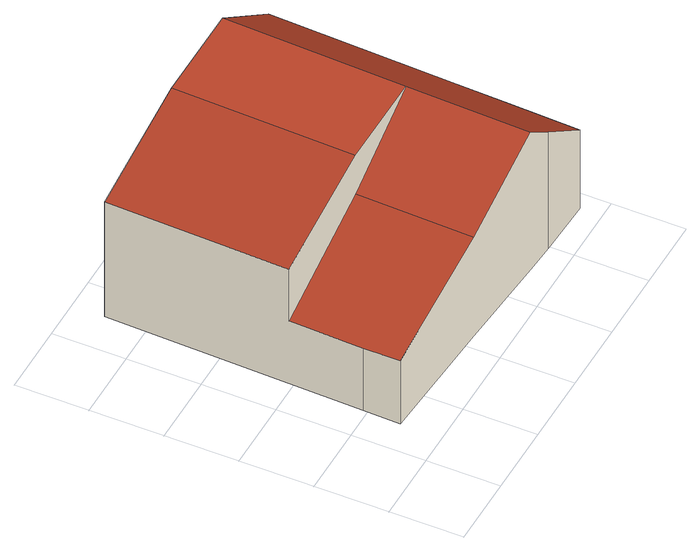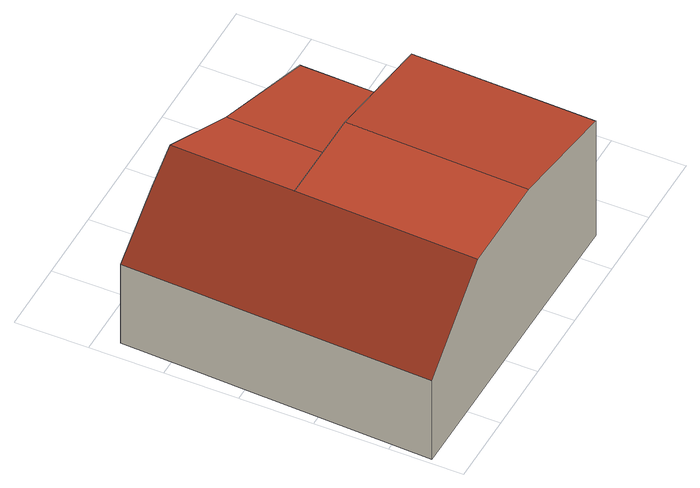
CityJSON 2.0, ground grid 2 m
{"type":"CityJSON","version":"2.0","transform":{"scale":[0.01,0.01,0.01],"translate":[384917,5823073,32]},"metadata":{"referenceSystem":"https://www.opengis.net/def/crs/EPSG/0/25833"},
"CityObjects":{
"building1":{"type":"Building","attributes":{"HoeheGrund":"32.064","HoeheDach":"36.563","NiedrigsteTraufeDesGebaeudes":"34.111","Qualitaet":"0.295","Methode":"2000","BezugspunktDachhoehe":"1000","EIG_KL_PV":1,"EIG_KL_ST":1,"roofType":"2100","measuredHeight":4.5},"address":[{"country":"Germany","locality":"Berlin"}],"geometry":[{"type":"Solid","lod":"2","boundaries":[[[[0,1,2,3,4]],[[5,6,7,8]],[[9,0,4,10]],[[11,5,8,9]],[[3,2,12,13]],[[14,15,16,17]],[[18,17,16,19,20,13,12,21,22,23,24,25,26]],[[19,16,15,10,4,3,13,20]],[[11,27,25,24,23,22,6,5]],[[18,26,25,27,28,29,14,17]],[[9,8,7,1,0]],[[1,7,6,22,21,12,2]],[[14,29,28,27,11,9,10,15]]]],"semantics":{"surfaces":[{"type":"RoofSurface","Flaeche":"11.676","Dachneigung":"71.504","Z_MAX":"3.236","Z_MAX_ASL":"35.300","Z_MIN":"2.046","Z_MIN_ASL":"34.111","Dachorientierung":"271.787"},{"type":"RoofSurface","Flaeche":"18.165","Dachneigung":"78.038","Z_MAX":"4.496","Z_MAX_ASL":"36.560","Z_MIN":"3.742","Z_MIN_ASL":"35.806","Dachorientierung":"271.787"},{"type":"RoofSurface","Flaeche":"9.801","Dachneigung":"64.866","Z_MAX":"4.499","Z_MAX_ASL":"36.563","Z_MIN":"3.236","Z_MIN_ASL":"35.300","Dachorientierung":"271.910"},{"type":"RoofSurface","Flaeche":"13.591","Dachneigung":"89.961","Z_MAX":"4.499","Z_MAX_ASL":"36.563","Z_MIN":"4.496","Z_MIN_ASL":"36.560","Dachorientierung":"-1.000"},{"type":"WallSurface"},{"type":"GroundSurface"},{"type":"RoofSurface","Flaeche":"26.266","Dachneigung":"51.853","Z_MAX":"4.499","Z_MAX_ASL":"36.563","Z_MIN":"2.575","Z_MIN_ASL":"34.639","Dachorientierung":"92.260"}],"values":[[0,1,2,3,4,4,5,4,4,4,4,4,6]]}}]}
},
"vertices":[
[452,412,330],[97,414,211],[91,212,211],[89,113,212],[442,90,330],[468,911,456],[112,913,381],[97,414,381],[452,412,456],[722,410,456],[709,72,456],[742,909,456],[91,212,6],[89,113,6],[953,60,264],[794,66,389],[794,66,6],[953,60,6],[961,253,6],[709,72,6],[442,90,6],[97,414,6],[112,913,6],[468,911,6],[742,909,6],[987,908,6],[967,408,6],[987,908,264],[967,408,264],[961,253,264]
]}
